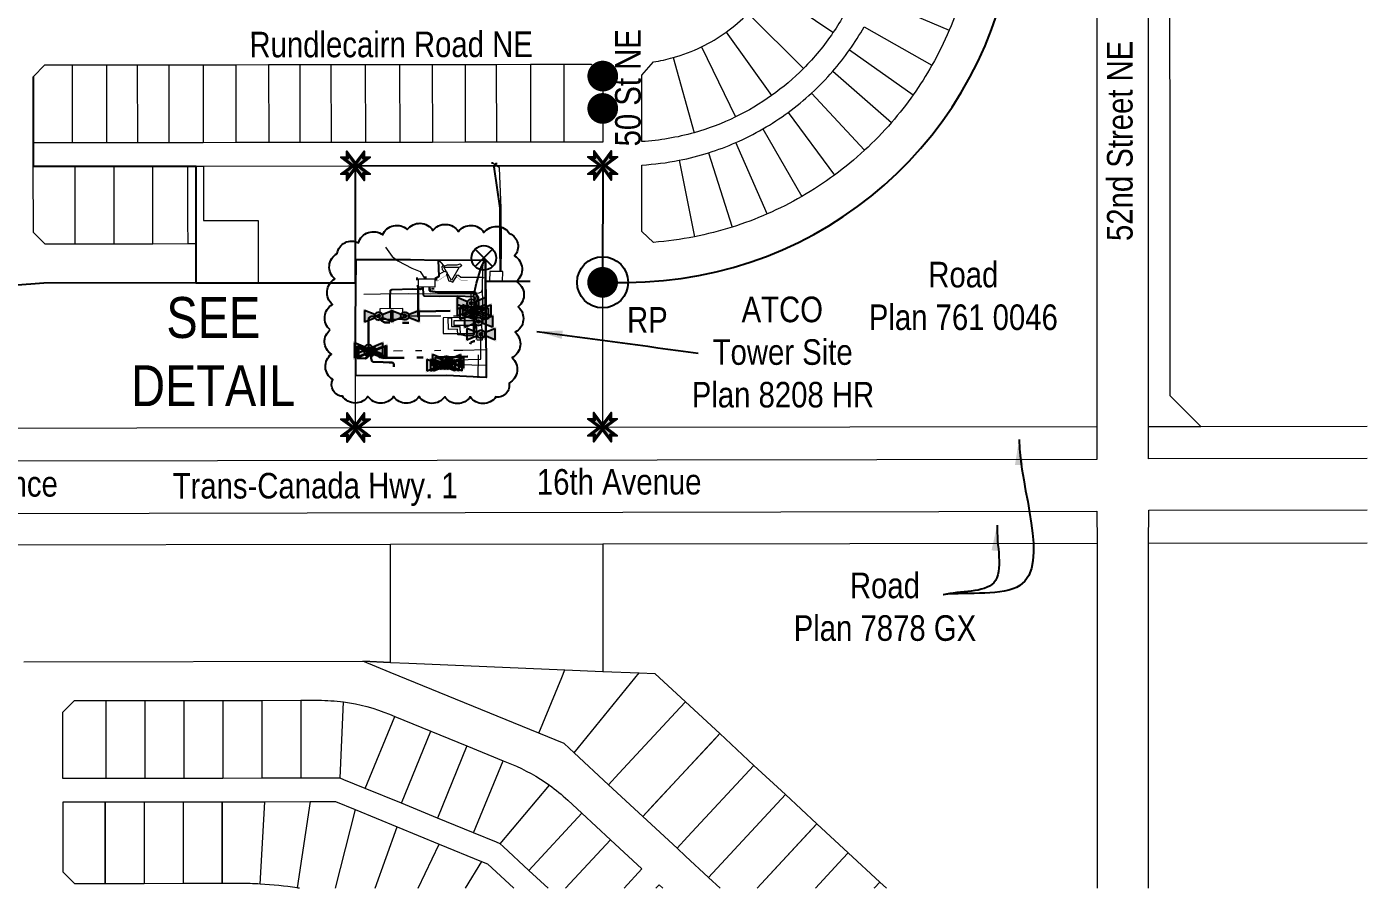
# Model space of a CAD drawing. Extents: x 1799 to 6004, y 5657000 to 5659938.
# Drawn here: x 2486 to 3010, y 5658812 to 5659149 of the extents above; entities that cross this region are included whole.
import ezdxf
from ezdxf.enums import TextEntityAlignment as Align

# ---------------------------------------------------------------- set-up
doc = ezdxf.new("R2010")
doc.units = 0
doc.header["$LTSCALE"] = 5
for name, pattern in [('CENTERLINEX3', [5, 2.5, -1, 0.5, -1]), ('CENTERLINEX33', [6.5, 2.5, -1, 0.5, -1, 0.5, -1]), ('foc-TOPO', [1, 0.2, -0.8])]:
    doc.linetypes.add(name, pattern=pattern)
for name, color, linetype in [('35', 37, 'Continuous'), ('AS-CABLE', 224, 'foc-CABLE'), ('AS-FENCE-DASH', 48, 'foc-FENCE-DASH'), ('AS-PIPE-AG', 44, 'Continuous'), ('AS-POWER', 104, 'foc-POWER'), ('AS-POWER-BURIED-ATCO PIPELINES', 241, 'foc-POWER_BURIED'), ('AS-POWER-OH-ATCO PIPELINES', 241, 'foc-OHPOWER'), ('AS-SYMBOL', 7, 'Continuous'), ('DETAIL-T', 7, 'Continuous'), ('L-MON', 1, 'Continuous'), ('L-ROAD-T', 7, 'Continuous'), ('L-SEC', 7, 'Continuous'), ('L-TITLEDB', 4, 'Continuous'), ('L-TITLEDB-T', 4, 'Continuous'), ('P-PROPOSED', 10, 'Continuous'), ('PROPOSED-SCOPE', 240, 'Continuous'), ('T-GENERAL', 48, 'foc-TOPO')]:
    doc.layers.add(name, color=color, linetype=linetype)
for name, color, linetype, lineweight in [('AS-CABLE-ATCO PIPELINES', 241, 'foc-CABLE', 9), ('AS-GENERAL', 48, 'Continuous', 18), ('C-RW-T', 13, 'Continuous', 9), ('EXISTING PIPE (EXIST OR HP)', 240, 'CENTERLINEX33', 20)]:
    doc.layers.add(name, color=color, linetype=linetype, lineweight=lineweight)
doc.layers.add('AS-TELUS-ATCO PIPELINES', color=7, linetype='foc-TEL', lineweight=9, true_color=0xff9c38)
doc.layers.add('EXISTING PIPE IP', color=7, linetype='CENTERLINEX3', lineweight=30, true_color=0x3800e0)
doc.styles.add('80', font='ARIALN.TTF', dxfattribs={"height": 10})
doc.styles.add('80CG', font='ARIALN.TTF', dxfattribs={"height": 10})
doc.styles.add('80L', font='ARIALN.TTF', dxfattribs={"height": 10})
doc.styles.add('DESCRIPTION', font='ARIALN.TTF', dxfattribs={"height": 2.5})
doc.styles.add('foc-LtypeFont', font='ARIALN.TTF', dxfattribs={"height": 7.35})
doc.linetypes.add('foc-CABLE', pattern='A,2,-1,["C",foc-LtypeFont,S=0.2,R=0,X=-0.625,Y=-0.75],-1.24,8', length=12.24)
doc.linetypes.add('foc-FENCE-DASH', pattern='A,0.5,-0.5,1,-0.5,1,-0.5,1,-0.5,1,-0.5,["X",foc-LtypeFont,S=0.2,R=0,X=-0.625,Y=-0.75],-0.5', length=7.5)
doc.linetypes.add('foc-OHPOWER', pattern='A,10,-1,["O/P",foc-LtypeFont,S=0.2,R=0,X=-0.5,Y=-0.75],-3.25', length=14.25)
doc.linetypes.add('foc-POWER', pattern='A,6,-1,["P",foc-LtypeFont,S=0.2,R=0,X=-0.625,Y=-0.75],-1.24,4', length=12.24)
doc.linetypes.add('foc-POWER-NOLINE', pattern='A,0,-4,["P",foc-LtypeFont,S=0.2,R=0,X=-0.625,Y=-0.75],-8.24', length=12.24)
doc.linetypes.add('foc-POWER_BURIED', pattern='A,10,-1,["P",foc-LtypeFont,S=0.2,R=0,X=-0.425,Y=-0.75],-2', length=13)
doc.linetypes.add('foc-TEL', pattern='A,2,-1,["T",foc-LtypeFont,S=0.2,R=0,X=-0.425,Y=-0.75],-1.24,8', length=12.24)
doc.dimstyles.new('Compass 5 000', dxfattribs={"dimscale": 5, "dimtxt": 9, "dimasz": 2, "dimexe": 0.2, "dimexo": 0.0625, "dimgap": 0.5, "dimtad": 0, "dimtih": 1, "dimtoh": 1, "dimzin": 0, "dimdsep": 46, "dimtxsty": '80CG', "dimcen": 0.1, "dimse1": 1, "dimse2": 1, "dimclrd": 256, "dimclrt": 256, "dimaunit": 1, "dimadec": 4, "dimazin": 0, "dimtfac": 0.06, "dimtofl": 0, "dimtmove": 0, "dimatfit": 1, "dimfxl": 0.2, "dimtolj": 1, "dimtzin": 0, "dimlwd": -1, "dimarcsym": 0})

# ---------------------------------------------------------------- blocks, each defined once
blk = doc.blocks.new('fdia')
at = {"color": 255, "const_width": 1}
blk.add_lwpolyline([(-0.5, 0, 1), (0.5, 0, 1)], format="xyb", close=True, dxfattribs=at)
blk = doc.blocks.new('Fdiaa')
blk.add_blockref('fdia', (0, 0))
blk = doc.blocks.new('fdib')
at = {"color": 1, "const_width": 1.6}
blk.add_lwpolyline([(-0.4, 0, 1), (0.4, 0, 1)], format="xyb", close=True, dxfattribs=at)
at = {"color": 1}
blk.add_circle((0, 0), 0.8, dxfattribs=at)
blk = doc.blocks.new('Fdibb')
blk.add_blockref('fdib', (0, 0))
blk = doc.blocks.new('fdicc')
for name in ['Fdibb', 'Fdiaa']:
    blk.add_blockref(name, (0, 0))
blk = doc.blocks.new('FDI')
blk.add_blockref('fdicc', (0, 0))
blk = doc.blocks.new('VALVE')
h = blk.add_hatch(color=255)
h.dxf.hatch_style = 1
edge = h.paths.add_edge_path()
edge.add_line((-0.33, 0.24), (-1.2, 0.59))
edge.add_line((-1.2, 0.59), (-1.2, -0.59))
edge.add_line((-1.2, -0.59), (-0.33, -0.24))
edge.add_arc((0, 0), 0.411, 215.8775, 324.1225)
edge.add_line((0.33, -0.24), (1.2, -0.59))
edge.add_line((1.2, -0.59), (1.2, 0.59))
edge.add_line((1.2, 0.59), (0.33, 0.24))
edge.add_arc((0, 0), 0.411, 35.8775, 144.1225)
at = {"color": 48}
for p, q in [((-1.1, 0.44), (-1.1, -0.44)), ((-0.29, 0.12), (-1.1, 0.44)), ((0.29, 0.12), (1.1, 0.44)), ((1.1, 0.44), (1.1, -0.44)), ((-1.1, -0.44), (-0.29, -0.12)), ((1.1, -0.44), (0.29, -0.12))]:
    blk.add_line(p, q, dxfattribs=at)
for radius in [0.311, 0.11]:
    blk.add_circle((0, 0), radius, dxfattribs=at)
blk = doc.blocks.new('SP2')
at = {"layer": 'AS-POWER'}
for p, q in [((0.68, -0.68), (-0.68, 0.68)), ((-0.68, -0.68), (0.68, 0.68))]:
    blk.add_line(p, q, dxfattribs=at)
blk.add_circle((0, 0), 0.96, dxfattribs=at)
blk = doc.blocks.new('TEMP')
h = blk.add_hatch(color=255)
h.dxf.hatch_style = 1
h.paths.add_polyline_path([(0, 0.25), (-0.67, 1.15), (-0.67, 0.67), (-1.15, 0.67), (-0.25, 0), (-1.15, -0.67), (-0.67, -0.67), (-0.67, -1.15), (0, -0.25), (0.67, -1.15), (0.67, -0.67), (1.15, -0.67), (0.25, 0), (1.15, 0.67), (0.67, 0.67), (0.67, 1.15)])
h.paths.add_polyline_path([(0.57, 0.85), (0.57, 0.57), (0.85, 0.57), (0.08, 0), (0.85, -0.57), (0.57, -0.57), (0.57, -0.85), (0, -0.08), (-0.57, -0.85), (-0.57, -0.57), (-0.85, -0.57), (-0.08, 0), (-0.85, 0.57), (-0.57, 0.57), (-0.57, 0.85), (0, 0.08)], flags=16)
h = blk.add_hatch(color=1)
h.dxf.hatch_style = 1
h.paths.add_polyline_path([(0, 0.08), (-0.57, 0.85), (-0.57, 0.57), (-0.85, 0.57), (-0.08, 0), (-0.85, -0.57), (-0.57, -0.57), (-0.57, -0.85), (0, -0.08), (0.57, -0.85), (0.57, -0.57), (0.85, -0.57), (0.08, 0), (0.85, 0.57), (0.57, 0.57), (0.57, 0.85)])
at = {"color": 1}
for p, q in [((-0.08, 0), (0.08, 0)), ((0, 0.08), (0, -0.08))]:
    blk.add_line(p, q, dxfattribs=at)
at = {"color": 255, "flags": 128}
blk.add_lwpolyline([(-0.25, 0), (-1.15, 0.67), (-0.67, 0.67), (-0.67, 1.15), (0, 0.25), (0.67, 1.15), (0.67, 0.67), (1.15, 0.67), (0.25, 0), (1.15, -0.67), (0.67, -0.67), (0.67, -1.15), (0, -0.25), (-0.67, -1.15), (-0.67, -0.67), (-1.15, -0.67)], close=True, dxfattribs=at)
at = {"color": 1, "flags": 128}
blk.add_lwpolyline([(-0.08, 0), (-0.85, 0.57), (-0.57, 0.57), (-0.57, 0.85), (0, 0.08), (0.57, 0.85), (0.57, 0.57), (0.85, 0.57), (0.08, 0), (0.85, -0.57), (0.57, -0.57), (0.57, -0.85), (0, -0.08), (-0.57, -0.85), (-0.57, -0.57), (-0.85, -0.57)], close=True, dxfattribs=at)
blk = doc.blocks.new('*U457')
at = {"layer": '35', "color": 3}
blk.add_circle((0, 0), 10, dxfattribs=at)
at = {"layer": '35', "color": 3, "style": '80'}
blk.add_attdef('RP_001', (9.56, -19.67), '', height=10, dxfattribs=at)

msp = doc.modelspace()

# ---------------------------------------------------------------- linework, layer by layer
at = {"layer": 'AS-CABLE', "linetype": 'ByBlock', "flags": 128}
for points, const_width in [([(2665.53, 5659058.05), (2665.53, 5659057.65)], 0.1), ([(2646.51, 5659049.01), (2651.02, 5659051.84)], 0.1), ([(2653.59, 5659051.54), (2656.11, 5659049.54), (2665.54, 5659049.51)], 0.1), ([(2628.44, 5659038.53), (2628.44, 5659038.93)], 0.4), ([(2662.95, 5659037.81), (2662.95, 5659038.21)], 0.4), ([(2653.3, 5659033.8), (2653.3, 5659031.67), (2655.82, 5659031.67), (2655.94, 5659028.32)], 0.1), ([(2661.91, 5659026.85), (2661.92, 5659026.19), (2665.83, 5659026.2)], 0.1)]:
    msp.add_lwpolyline(points, dxfattribs=dict(at, const_width=const_width))
at = {"layer": 'AS-CABLE-ATCO PIPELINES', "flags": 128}
for points in [[(2618.12, 5659044.14), (2624.73, 5659044.24), (2635.45, 5659044.31), (2644.35, 5659044.29), (2654.43, 5659044.39), (2660.77, 5659044.4), (2663.19, 5659044.67), (2664.2, 5659045.05), (2664.51, 5659046.03), (2664.64, 5659054.45), (2665.06, 5659058.28)], [(2647.42, 5659057.36), (2649.11, 5659055.49), (2648.68, 5659054.82), (2648.73, 5659053.81), (2649.52, 5659053.02)], [(2649.11, 5659055.49), (2649.47, 5659055.12), (2650.82, 5659055.57), (2654.57, 5659055.6), (2655.84, 5659056.01), (2656.46, 5659055.38), (2655.72, 5659054.7)], [(2652.09, 5659049.17), (2651.44, 5659049.03), (2650.65, 5659051.79), (2650.87, 5659052.61), (2649.52, 5659053.02), (2647.68, 5659051.9)], [(2652.09, 5659049.17), (2652.88, 5659048.77), (2654.71, 5659051.61), (2655.18, 5659051.6), (2656.08, 5659050.73), (2664.5, 5659050.76), (2665.04, 5659050.46)], [(2664.64, 5659034.26), (2664.61, 5659040.97), (2664.51, 5659046.03)]]:
    msp.add_lwpolyline(points, dxfattribs=at)
at = {"layer": 'AS-FENCE-DASH', "flags": 128}
for points in [[(2636.38, 5659057.61), (2647.26, 5659057.45), (2665.65, 5659057.47), (2665.91, 5659011.52), (2650.58, 5659012.24), (2614.99, 5659012.2), (2614.92, 5659033.25), (2615.1, 5659057.66), (2631.87, 5659057.7)], [(2631.87, 5659057.7), (2636.38, 5659057.63)], [(2647.26, 5659057.45), (2647.42, 5659051), (2645.89, 5659050.05)], [(2683.18, 5659049), (2665.69, 5659049.07)]]:
    msp.add_lwpolyline(points, dxfattribs=at)
at = {"layer": 'AS-GENERAL', "const_width": 0.5, "flags": 128}
msp.add_lwpolyline([(2631.87, 5659057.7), (2636.38, 5659057.61)], dxfattribs=at)
at = {"layer": 'AS-GENERAL', "flags": 128}
for points in [[(2639.55, 5659046.93), (2639.52, 5659050.04), (2645.89, 5659050.05), (2645.9, 5659046.9)], [(2649.44, 5659054.63), (2655.39, 5659054.63), (2652.38, 5659049.45)], [(2667.44, 5659052.99), (2667.31, 5659049.17), (2672.41, 5659049.1), (2672.44, 5659052.92)], [(2624.38, 5659038.41), (2624.3, 5659034.29), (2633.52, 5659034.38), (2633.42, 5659038.46)], [(2649.17, 5659034.84), (2649.22, 5659028.69), (2661.06, 5659028.75), (2661.05, 5659034.95)], [(2655.84, 5659028.24), (2654.89, 5659028.21), (2654.77, 5659030.47), (2651.26, 5659030.34), (2651.13, 5659034.84), (2652.36, 5659034.87), (2652.46, 5659031.49), (2655.72, 5659031.5)], [(2653.44, 5659033.8), (2660.83, 5659033.81), (2660.89, 5659031.83), (2653.43, 5659031.89)]]:
    msp.add_lwpolyline(points, close=True, dxfattribs=at)
at = {"layer": 'AS-GENERAL'}
msp.add_circle((2662.39, 5659027.48), 0.481, dxfattribs=at)
at = {"layer": 'AS-PIPE-AG', "flags": 128}
for points in [[(2619.99, 5659024.69), (2619.94, 5659020.19)], [(2619.96, 5659021.88), (2622.62, 5659021.84)], [(2620.89, 5659021.88), (2620.9, 5659020.35)], [(2651.61, 5659016.4), (2651.58, 5659018.34)], [(2651.61, 5659016.4), (2651.58, 5659018.34)]]:
    msp.add_lwpolyline(points, dxfattribs=at)
at = {"layer": 'AS-POWER-BURIED-ATCO PIPELINES', "flags": 128}
for points in [[(2671.53, 5659053.36), (2671.49, 5659062.47), (2671.46, 5659077.72), (2669.06, 5659093.96), (2669.93, 5659095.18)], [(2661, 5659043), (2662.2, 5659048.41), (2664.01, 5659054.48), (2665.53, 5659057.85)], [(2628.44, 5659038.73), (2628.41, 5659042.4), (2628.6, 5659045.69), (2629.08, 5659045.95), (2637.3, 5659046.17), (2640.36, 5659046), (2641, 5659046.29), (2641.1, 5659046.83)], [(2641.2, 5659046.86), (2641.36, 5659043.97), (2641.79, 5659043.43), (2647.67, 5659043.34), (2654.94, 5659043.44), (2660.71, 5659043.25), (2661.27, 5659042.75), (2661.4, 5659036.04), (2661.5, 5659031.06), (2661.17, 5659028.33), (2660.82, 5659027.98), (2658.1, 5659027.86), (2655.94, 5659028.32)], [(2643.65, 5659046.89), (2643.74, 5659045.84), (2644.06, 5659045.29), (2646.94, 5659044.86), (2654.48, 5659044.91), (2661.34, 5659045), (2662.67, 5659043.07), (2662.82, 5659039.52), (2662.95, 5659038.01)], [(2643.86, 5659046.85), (2643.89, 5659045.81), (2644.18, 5659045.35), (2646.95, 5659045), (2654.6, 5659045.06), (2661.37, 5659045.18), (2662.85, 5659043.12), (2663.02, 5659039.57)]]:
    msp.add_lwpolyline(points, dxfattribs=at)
at = {"layer": 'AS-POWER-BURIED-ATCO PIPELINES', "const_width": 0.8, "flags": 128}
msp.add_lwpolyline([(2669.93, 5659094.78), (2669.93, 5659095.58)], dxfattribs=at)
at = {"layer": 'AS-POWER-BURIED-ATCO PIPELINES', "linetype": 'foc-POWER-NOLINE', "flags": 128}
for points in [[(2636.38, 5659057.61), (2647.26, 5659057.45), (2665.65, 5659057.47)], [(2665.83, 5659026.2), (2665.69, 5659049.07), (2665.65, 5659057.47)]]:
    msp.add_lwpolyline(points, dxfattribs=at)
at = {"layer": 'AS-TELUS-ATCO PIPELINES', "flags": 128}
for points, const_width in [([(2668.34, 5659095.03), (2668.34, 5659095.83)], 0.8), ([(2668.34, 5659095.23), (2668.34, 5659095.63)], 0.4)]:
    msp.add_lwpolyline(points, dxfattribs=dict(at, const_width=const_width))
for points in [[(2671.8, 5659053.07), (2671.92, 5659062.53), (2671.78, 5659077.74), (2671.17, 5659093.52), (2668.34, 5659095.43)], [(2626.65, 5659062.48), (2629.21, 5659058.89), (2631.5, 5659057.08), (2636.86, 5659054.28), (2640.2, 5659053.01), (2642.17, 5659050.02)]]:
    msp.add_lwpolyline(points, dxfattribs=at)
at = {"layer": 'EXISTING PIPE (EXIST OR HP)', "linetype": 'ByBlock', "flags": 128}
for points in [[(2662.38, 5659033.42), (2662.12, 5659044.82), (2659.98, 5659044.74), (2660.18, 5659035.58), (2661.04, 5659035.61)], [(2635.71, 5659035.61), (2633.49, 5659035.55)], [(2660.18, 5659036.46), (2662.31, 5659036.53)], [(2649.16, 5659018.26), (2663.94, 5659018.74), (2663.91, 5659029.08), (2664.4, 5659029.1), (2664.44, 5659026.15), (2662.4, 5659026.12), (2662.38, 5659026.95)], [(2662.33, 5659028.11), (2662.35, 5659032.18), (2660.85, 5659032.18)], [(2663.92, 5659028.01), (2664.42, 5659028.02), (2664.32, 5659033.48), (2662.38, 5659033.42), (2660.91, 5659033.41)], [(2651.61, 5659016.4), (2651.58, 5659018.34)], [(2654.99, 5659016.51), (2651.61, 5659016.4), (2646.34, 5659016.25)]]:
    msp.add_lwpolyline(points, dxfattribs=at)
at = {"layer": 'EXISTING PIPE (EXIST OR HP)', "flags": 128}
for points in [[(2635.71, 5659035.61), (2646.68, 5659035.59), (2654.73, 5659035.58), (2659.54, 5659035.51), (2661.04, 5659035.61)], [(2665.81, 5659022.29), (2656.86, 5659022.07), (2641.16, 5659021.98), (2629.69, 5659021.85)], [(2662.86, 5659020.39), (2662.67, 5659011.39)], [(2665.75, 5659016.16), (2654.99, 5659016.51)]]:
    msp.add_lwpolyline(points, dxfattribs=at)
at = {"layer": 'EXISTING PIPE (EXIST OR HP)', "linetype": 'Continuous', "const_width": 0.3, "flags": 128}
for points in [[(2649.15, 5659018.63), (2649.18, 5659017.88)], [(2646.33, 5659016.63), (2646.36, 5659015.87)]]:
    msp.add_lwpolyline(points, dxfattribs=at)
at = {"layer": 'EXISTING PIPE IP', "flags": 128}
for points in [[(2639.21, 5659047.66), (2639.37, 5659046.09), (2639.38, 5659039.87), (2639.32, 5659034.4), (2638.75, 5659033.45), (2637.93, 5659032.98), (2633.57, 5659032.92), (2626.32, 5659033.07), (2625.16, 5659033.68), (2624.33, 5659034.73)], [(2622, 5659035.49), (2620.91, 5659035.31), (2620.16, 5659034.8), (2619.98, 5659033.7), (2619.97, 5659028.75), (2619.99, 5659024.69)], [(2639.36, 5659037.35), (2646.26, 5659037.41), (2654.25, 5659037.63), (2659.65, 5659037.71), (2659.96, 5659036.26), (2660.08, 5659035)], [(2622.62, 5659021.84), (2623.46, 5659020.54), (2624.26, 5659019.49), (2625.75, 5659019.22), (2634.31, 5659019.23), (2644.34, 5659019.41), (2652.68, 5659019.53), (2658.73, 5659019.67), (2659.31, 5659020.21), (2659.46, 5659021.22), (2659.48, 5659024.1), (2660.01, 5659025.19), (2661.2, 5659025.78), (2665.7, 5659025.75)], [(2619.94, 5659020.19), (2619.73, 5659019.55), (2618.61, 5659018.93), (2615.56, 5659019.05)], [(2620.9, 5659020.35), (2621.16, 5659018.13), (2621.64, 5659017.7), (2625.74, 5659017.5), (2628.01, 5659017.43), (2629.4, 5659017.39), (2629.85, 5659016.89), (2630, 5659012.35)]]:
    msp.add_lwpolyline(points, dxfattribs=at)
at = {"layer": 'EXISTING PIPE IP', "linetype": 'ByBlock', "flags": 128}
for points in [[(2622, 5659035.49), (2624.29, 5659035.5)], [(2623.9, 5659035.5), (2623.9, 5659035.2), (2624.33, 5659035.19), (2624.33, 5659034.73)]]:
    msp.add_lwpolyline(points, dxfattribs=at)
at = {"layer": 'L-SEC', "lineweight": 0}
for p, q in [((2904.7, 5658979.43), (2045.91, 5658978.26)), ((2904.72, 5658979.43), (2904.7, 5658979.43)), ((3010.34, 5658979.86), (2924.92, 5658979.75)), ((2924.93, 5658959.64), (3010.34, 5658959.73)), ((2924.93, 5658959.28), (2924.93, 5658959.64))]:
    msp.add_line(p, q, dxfattribs=at)
for points in [[(2904.56, 5659537.26), (2904.6, 5659372.17), (2904.72, 5658992.3), (2904.72, 5658979.43)], [(2924.92, 5658979.75), (2924.91, 5658992.31), (2924.68, 5659537.26)], [(2045.91, 5658957.49), (2101.91, 5658957.57), (2904.71, 5658959.24)], [(2904.71, 5658959.24), (2904.76, 5658946.64), (2904.78, 5658868.89), (2904.8, 5658811.83)], [(2924.88, 5658811.83), (2924.87, 5658946.67), (2924.93, 5658959.28)]]:
    msp.add_lwpolyline(points, dxfattribs=at)
at = {"layer": 'L-TITLEDB', "lineweight": 0}
for p, q in [((2801.53, 5659146.36), (2776.31, 5659163.5)), ((2818.94, 5659159.27), (2846.97, 5659147.32)), ((2768.38, 5659153.87), (2789.99, 5659132.36)), ((2759.79, 5659146.57), (2777.51, 5659121.75)), ((2813.7, 5659148.65), (2840.23, 5659133.67)), ((2750.11, 5659140.81), (2763.43, 5659113.39)), ((2808, 5659139.65), (2832.91, 5659122.08)), ((2488.91, 5659129.15), (2493.46, 5659133.73)), ((2493.46, 5659133.73), (2504.13, 5659133.74)), ((2504.13, 5659133.74), (2517.54, 5659133.76)), ((2504.13, 5659133.74), (2504.18, 5659103.27)), ((2517.54, 5659133.76), (2529.73, 5659133.78)), ((2517.54, 5659133.76), (2517.59, 5659103.29)), ((2529.73, 5659133.78), (2541.92, 5659133.79)), ((2529.78, 5659103.31), (2529.73, 5659133.78)), ((2541.92, 5659133.79), (2555.33, 5659133.81)), ((2541.92, 5659133.79), (2541.97, 5659103.32)), ((2555.33, 5659133.81), (2568.13, 5659133.83)), ((2555.33, 5659133.81), (2555.38, 5659103.34)), ((2568.13, 5659133.83), (2580.93, 5659133.85)), ((2568.13, 5659133.83), (2568.18, 5659103.36)), ((2580.93, 5659133.85), (2593.12, 5659133.86)), ((2580.93, 5659133.85), (2580.97, 5659103.38)), ((2593.12, 5659133.86), (2605.31, 5659133.88)), ((2593.12, 5659133.86), (2593.16, 5659103.39)), ((2605.31, 5659133.88), (2618.72, 5659133.9)), ((2605.31, 5659133.88), (2605.35, 5659103.41)), ((2618.72, 5659133.9), (2632.12, 5659133.92)), ((2618.72, 5659133.9), (2618.76, 5659103.43)), ((2632.12, 5659133.92), (2644.92, 5659133.93)), ((2632.12, 5659133.92), (2632.17, 5659103.45)), ((2644.92, 5659133.93), (2657.72, 5659133.95)), ((2644.92, 5659133.93), (2644.97, 5659103.47)), ((2657.72, 5659133.95), (2669.91, 5659133.97)), ((2657.72, 5659133.95), (2657.77, 5659103.48)), ((2669.91, 5659133.97), (2683.32, 5659133.99)), ((2669.91, 5659133.97), (2669.96, 5659103.5)), ((2683.32, 5659133.99), (2696.29, 5659134)), ((2683.32, 5659133.99), (2683.36, 5659103.52)), ((2696.29, 5659134), (2707.02, 5659134.02)), ((2696.29, 5659134), (2696.33, 5659103.54)), ((2707.02, 5659134.02), (2711.59, 5659129.46)), ((2726.82, 5659129.76), (2731.36, 5659134.91)), ((2739.02, 5659136.59), (2747.29, 5659107.25)), ((2488.94, 5659103.25), (2488.91, 5659129.15)), ((2711.59, 5659129.46), (2711.57, 5659103.56)), ((2726.81, 5659103.77), (2726.82, 5659129.76)), ((2801.43, 5659131.25), (2824.46, 5659111.29)), ((2793.18, 5659122.75), (2813.86, 5659100.35)), ((2784.05, 5659115.2), (2802.12, 5659090.66)), ((2774.14, 5659108.73), (2789.37, 5659082.32)), ((2504.18, 5659103.27), (2488.94, 5659103.25)), ((2517.59, 5659103.29), (2504.18, 5659103.27)), ((2529.78, 5659103.31), (2517.59, 5659103.29)), ((2541.97, 5659103.32), (2529.78, 5659103.31)), ((2555.38, 5659103.34), (2541.97, 5659103.32)), ((2568.18, 5659103.36), (2555.38, 5659103.34)), ((2580.97, 5659103.38), (2568.18, 5659103.36)), ((2593.16, 5659103.39), (2580.97, 5659103.38)), ((2605.35, 5659103.41), (2593.16, 5659103.39)), ((2618.76, 5659103.43), (2605.35, 5659103.41)), ((2632.17, 5659103.45), (2618.76, 5659103.43)), ((2644.97, 5659103.47), (2632.17, 5659103.45)), ((2657.77, 5659103.48), (2644.97, 5659103.47)), ((2669.96, 5659103.5), (2657.77, 5659103.48)), ((2683.36, 5659103.52), (2669.96, 5659103.5)), ((2696.33, 5659103.54), (2683.36, 5659103.52)), ((2711.57, 5659103.56), (2696.33, 5659103.54)), ((2775.78, 5659075.46), (2763.56, 5659103.38)), ((2752.92, 5659099.39), (2762.09, 5659070.32)), ((2488.95, 5659094.11), (2505.2, 5659094.13)), ((2488.99, 5659068.22), (2488.95, 5659094.11)), ((2505.2, 5659094.13), (2520.44, 5659094.15)), ((2505.2, 5659094.13), (2505.24, 5659063.67)), ((2520.44, 5659094.15), (2535.67, 5659094.17)), ((2520.44, 5659094.15), (2520.48, 5659063.69)), ((2535.72, 5659063.72), (2535.67, 5659094.17)), ((2552.48, 5659063.74), (2552.43, 5659094.2)), ((2726.79, 5659068.67), (2726.8, 5659094.61)), ((2741.44, 5659096.46), (2747.34, 5659066.55)), ((2493.57, 5659063.66), (2488.99, 5659068.22)), ((2731.35, 5659064.37), (2726.79, 5659068.67)), ((2505.24, 5659063.67), (2493.57, 5659063.66)), ((2520.48, 5659063.69), (2505.24, 5659063.67)), ((2535.72, 5659063.72), (2520.48, 5659063.69)), ((2552.5, 5659048.5), (2552.48, 5659063.74)), ((2614.86, 5659007.17), (2614.88, 5659048.59)), ((2614.85, 5658991.93), (2614.83, 5659007.17)), ((2711.51, 5658992.04), (2614.92, 5658991.93)), ((3010.34, 5658946.79), (2924.87, 5658946.67))]:
    msp.add_line(p, q, dxfattribs=at)
at = {"layer": 'L-TITLEDB', "linetype": 'Continuous', "lineweight": 0}
for p, q in [((2628.51, 5658900.14), (2628.55, 5658946.17)), ((2711.6, 5658946.38), (2711.61, 5658896.62)), ((2485.28, 5658900.39), (2617.78, 5658900.6)), ((2617.78, 5658900.6), (2628.51, 5658900.14)), ((2628.51, 5658900.14), (2617.78, 5658900.6)), ((2696.71, 5658897.25), (2711.61, 5658896.62)), ((2700.36, 5658864.73), (2725.75, 5658896.02)), ((2711.61, 5658896.62), (2725.75, 5658896.02)), ((2725.75, 5658896.02), (2731.89, 5658895.76)), ((2731.89, 5658895.76), (2743.83, 5658884.7)), ((2500.54, 5658880.61), (2505.1, 5658885.18)), ((2505.1, 5658885.18), (2517.29, 5658885.2)), ((2517.29, 5658885.2), (2532.53, 5658885.22)), ((2517.29, 5658885.2), (2517.32, 5658854.72)), ((2532.53, 5658885.22), (2547.76, 5658885.24)), ((2532.53, 5658885.22), (2532.56, 5658854.74)), ((2547.76, 5658885.24), (2563, 5658885.26)), ((2547.76, 5658885.24), (2547.8, 5658854.76)), ((2563, 5658885.26), (2578.24, 5658885.28)), ((2563, 5658885.26), (2563.04, 5658854.78)), ((2578.24, 5658885.28), (2593.48, 5658885.3)), ((2578.24, 5658885.28), (2578.28, 5658854.8)), ((2593.48, 5658885.3), (2600.38, 5658885.31)), ((2593.48, 5658885.3), (2593.52, 5658854.82)), ((2608.84, 5658854.84), (2610.23, 5658884.65)), ((2743.83, 5658884.7), (2757.24, 5658872.26)), ((2500.56, 5658854.69), (2500.54, 5658880.61)), ((2618.71, 5658850.8), (2630.27, 5658879)), ((2628.2, 5658879.85), (2630.27, 5658879)), ((2630.27, 5658879), (2644.37, 5658873.22)), ((2632.81, 5658845.02), (2644.37, 5658873.22)), ((2644.37, 5658873.22), (2658.47, 5658867.45)), ((2696.45, 5658868.36), (2686.53, 5658872.42)), ((2727.17, 5658839.86), (2757.24, 5658872.26)), ((2757.24, 5658872.26), (2770.65, 5658859.83)), ((2658.47, 5658867.45), (2646.91, 5658839.24)), ((2658.47, 5658867.45), (2672.57, 5658861.67)), ((2700.36, 5658864.73), (2696.45, 5658868.36)), ((2661.01, 5658833.46), (2672.57, 5658861.67)), ((2672.57, 5658861.67), (2675.83, 5658860.33)), ((2713.77, 5658852.3), (2700.36, 5658864.73)), ((2770.65, 5658859.83), (2782.93, 5658848.44)), ((2517.32, 5658854.72), (2500.56, 5658854.69)), ((2532.56, 5658854.74), (2517.32, 5658854.72)), ((2547.8, 5658854.76), (2532.56, 5658854.74)), ((2563.04, 5658854.78), (2547.8, 5658854.76)), ((2578.28, 5658854.8), (2563.04, 5658854.78)), ((2593.52, 5658854.82), (2578.28, 5658854.8)), ((2632.81, 5658845.02), (2618.71, 5658850.8)), ((2671.43, 5658829.2), (2690.73, 5658852.09)), ((2727.17, 5658839.86), (2713.77, 5658852.3)), ((2500.57, 5658845.55), (2517.03, 5658845.57)), ((2517.03, 5658845.57), (2532.27, 5658845.59)), ((2517.03, 5658845.57), (2517.07, 5658813.57)), ((2532.27, 5658845.59), (2547.51, 5658845.61)), ((2547.51, 5658845.61), (2562.75, 5658845.63)), ((2562.75, 5658845.63), (2579.39, 5658845.66)), ((2562.79, 5658813.64), (2562.75, 5658845.63)), ((2577.69, 5658813.45), (2579.39, 5658845.66)), ((2579.39, 5658845.66), (2597.19, 5658845.68)), ((2597.19, 5658845.68), (2592.06, 5658811.97)), ((2597.19, 5658845.68), (2607.04, 5658845.7)), ((2607.04, 5658845.7), (2614.74, 5658842.54)), ((2697.83, 5658846.29), (2703.4, 5658841.12)), ((2752.87, 5658816.03), (2782.93, 5658848.44)), ((2782.93, 5658848.44), (2795.22, 5658837.04)), ((2614.74, 5658842.54), (2606.92, 5658811.83)), ((2614.74, 5658842.54), (2631.24, 5658835.78)), ((2646.91, 5658839.24), (2632.81, 5658845.02)), ((2703.4, 5658841.12), (2682.68, 5658818.77)), ((2703.4, 5658841.12), (2714.57, 5658830.76)), ((2622.56, 5658811.83), (2631.24, 5658835.78)), ((2631.24, 5658835.78), (2647.61, 5658829.08)), ((2661.01, 5658833.46), (2646.91, 5658839.24)), ((2740.58, 5658827.42), (2727.17, 5658839.86)), ((2795.22, 5658837.04), (2771.83, 5658811.83)), ((2795.22, 5658837.04), (2807.51, 5658825.65)), ((2714.57, 5658830.76), (2697.02, 5658811.83)), ((2714.57, 5658830.76), (2726.86, 5658819.37)), ((2639.36, 5658811.83), (2647.61, 5658829.08)), ((2647.61, 5658829.08), (2664.16, 5658822.3)), ((2807.51, 5658825.65), (2819.8, 5658814.25)), ((2664.16, 5658822.3), (2657.82, 5658811.83)), ((2664.16, 5658822.3), (2666.43, 5658821.37)), ((2666.43, 5658821.37), (2676.72, 5658811.83)), ((2726.86, 5658819.37), (2719.87, 5658811.83)), ((2505.17, 5658813.55), (2500.6, 5658818.11)), ((2690.17, 5658811.83), (2682.68, 5658818.77)), ((2757.4, 5658811.83), (2752.87, 5658816.03)), ((2819.8, 5658814.25), (2822.41, 5658811.83)), ((2517.07, 5658813.57), (2505.17, 5658813.55)), ((2532.31, 5658813.59), (2517.07, 5658813.57)), ((2547.55, 5658813.62), (2532.31, 5658813.59)), ((2562.79, 5658813.64), (2547.55, 5658813.62)), ((2569.64, 5658813.65), (2562.79, 5658813.64)), ((2732.34, 5658811.83), (2733.57, 5658813.15)), ((2733.57, 5658813.15), (2735, 5658811.83))]:
    msp.add_line(p, q, dxfattribs=at)
at = {"layer": 'L-TITLEDB', "lineweight": 0}
for points in [[(2932.91, 5659499.09), (2933.13, 5659004.51), (2945.32, 5658992.34)], [(2045.91, 5658991.11), (2101.89, 5658991.19), (2614.92, 5658991.93), (2711.51, 5658992.04), (2904.7, 5658992.3)], [(2924.91, 5658992.31), (2945.32, 5658992.34), (3010.34, 5658992.43)], [(2904.71, 5658946.64), (2711.6, 5658946.38), (2628.55, 5658946.17), (2101.93, 5658945.46), (2045.91, 5658945.39)]]:
    msp.add_lwpolyline(points, dxfattribs=at)
at = {"layer": 'L-TITLEDB', "flags": 128}
msp.add_lwpolyline([(2488.91, 5659129.15), (2488.94, 5659103.25), (2488.95, 5659094.11), (2505.2, 5659094.13), (2520.44, 5659094.15), (2535.67, 5659094.17), (2549.38, 5659094.19), (2552.43, 5659094.2), (2552.48, 5659063.74), (2552.5, 5659048.5), (2576.88, 5659048.53), (2611.87, 5659048.58), (2614.88, 5659048.59), (2614.9, 5659094.32), (2711.51, 5659094.44), (2711.48, 5659048.73), (2721.03, 5659048.72, 0.376762), (2871.96, 5659181.71)], format="xyb", dxfattribs=at)
at = {"layer": 'L-TITLEDB', "lineweight": 0, "flags": 128}
for points in [[(2809.92, 5659161.45, -0.044348), (2801.53, 5659146.36)], [(2851.98, 5659161.06, -0.026662), (2846.97, 5659147.32)], [(2801.53, 5659146.36, -0.046624), (2789.99, 5659132.36)], [(2846.97, 5659147.32, -0.027776), (2840.23, 5659133.67)], [(2840.23, 5659133.67, -0.025), (2832.91, 5659122.08)], [(2789.99, 5659132.36, -0.04207), (2777.51, 5659121.75)], [(2777.51, 5659121.75, -0.042067), (2763.43, 5659113.39)], [(2832.91, 5659122.08, -0.025003), (2824.46, 5659111.29)], [(2763.43, 5659113.39, -0.044344), (2747.29, 5659107.25)], [(2747.29, 5659107.25, -0.053418), (2726.81, 5659103.77)], [(2824.46, 5659111.29, -0.027781), (2813.86, 5659100.35)], [(2813.86, 5659100.35, -0.027785), (2802.12, 5659090.66)], [(2802.12, 5659090.66, -0.027788), (2789.37, 5659082.32)], [(2789.37, 5659082.32, -0.027787), (2775.78, 5659075.46)], [(2775.78, 5659075.46, -0.026678), (2762.09, 5659070.32)], [(2747.34, 5659066.55, -0.02945), (2731.35, 5659064.37)], [(2762.09, 5659070.32, -0.027792), (2747.34, 5659066.55)]]:
    msp.add_lwpolyline(points, format="xyb", dxfattribs=at)
for points in [[(2535.67, 5659094.17), (2549.38, 5659094.19), (2552.43, 5659094.2)], [(2552.43, 5659094.2), (2555.48, 5659094.2), (2611.88, 5659094.28), (2614.9, 5659094.32)], [(2552.48, 5659063.74), (2549.43, 5659063.73), (2535.72, 5659063.72)], [(2614.92, 5659048.59), (2611.87, 5659048.58), (2576.88, 5659048.53), (2552.5, 5659048.5)]]:
    msp.add_lwpolyline(points, dxfattribs=at)
msp.add_lwpolyline([(2555.51, 5659072.88), (2576.84, 5659072.91), (2576.88, 5659048.53), (2552.5, 5659048.5), (2552.48, 5659063.74), (2549.43, 5659063.73), (2549.41, 5659072.88), (2549.38, 5659094.19), (2552.43, 5659094.2), (2555.48, 5659094.2)], close=True, dxfattribs=at)
at = {"layer": 'L-TITLEDB', "flags": 128}
msp.add_lwpolyline([(2552.5, 5659048.5), (2493.07, 5659048.42), (2208.52, 5659026.71)], dxfattribs=at)
at = {"layer": 'L-TITLEDB', "linetype": 'Continuous', "lineweight": 0, "flags": 128}
for points in [[(2686.53, 5658872.42), (2628.5, 5658896.2), (2617.78, 5658900.6)], [(2628.51, 5658900.14), (2635.72, 5658899.84), (2696.71, 5658897.25)], [(2686.53, 5658872.42), (2695.48, 5658894.26), (2696.71, 5658897.25)], [(2743.83, 5658884.7), (2741.75, 5658882.46), (2717.88, 5658856.73), (2713.77, 5658852.3)], [(2757.24, 5658872.26), (2755.16, 5658870.03), (2731.28, 5658844.29), (2727.17, 5658839.86)], [(2770.65, 5658859.83), (2744.69, 5658831.85), (2740.58, 5658827.42)], [(2608.84, 5658854.84), (2607.32, 5658854.84), (2593.52, 5658854.82)], [(2618.71, 5658850.8), (2610.33, 5658854.23), (2608.84, 5658854.84)], [(2500.6, 5658818.11), (2500.57, 5658844.03), (2500.57, 5658845.55)], [(2517.07, 5658813.57), (2517.03, 5658844.05), (2517.03, 5658845.57)], [(2532.27, 5658845.59), (2532.27, 5658844.07), (2532.31, 5658813.59)], [(2547.51, 5658845.61), (2547.51, 5658844.09), (2547.55, 5658813.62)], [(2562.75, 5658845.63), (2562.75, 5658844.11), (2562.79, 5658813.64)], [(2771.83, 5658811.83), (2793.15, 5658834.8), (2795.22, 5658837.04)], [(2671.43, 5658829.2), (2669.96, 5658829.8), (2661.01, 5658833.46)], [(2682.68, 5658818.77), (2672.55, 5658828.16), (2671.43, 5658829.2)], [(2752.87, 5658816.03), (2743.93, 5658824.32), (2740.58, 5658827.42)], [(2807.51, 5658825.65), (2805.43, 5658823.41), (2794.69, 5658811.83)], [(2819.8, 5658814.25), (2817.72, 5658812.02), (2817.54, 5658811.83)]]:
    msp.add_lwpolyline(points, dxfattribs=at)
for points in [[(2600.38, 5658885.31, -0.033756), (2610.23, 5658884.65)], [(2610.23, 5658884.65, -0.063758), (2628.2, 5658879.85)], [(2675.83, 5658860.33, -0.058432), (2690.73, 5658852.09)], [(2690.73, 5658852.09, -0.031394), (2697.83, 5658846.29)]]:
    msp.add_lwpolyline(points, format="xyb", dxfattribs=at)
at = {"layer": 'L-TITLEDB', "lineweight": 0}
for centre, radius, start, end in [((2720.83, 5659201.09), 67.01, 305.5517, 315.1952), ((2720.83, 5659201.08), 67.01, 295.9132, 305.5554), ((2720.8, 5659201.13), 106.7, 324.8102, 330.5376), ((2720.83, 5659201.08), 67, 285.7508, 295.9154), ((2720.8, 5659201.12), 106.69, 319.0881, 324.816), ((2720.82, 5659201.08), 67, 279.0547, 285.7636), ((2720.81, 5659201.13), 106.69, 312.7147, 319.078), ((2720.81, 5659201.12), 106.68, 306.3569, 312.7222), ((2720.83, 5659201.12), 106.67, 299.9829, 306.3474), ((2720.82, 5659201.11), 106.67, 293.622, 299.9883), ((2720.82, 5659201.11), 106.66, 287.5127, 293.6227), ((2720.83, 5659201.1), 106.65, 281.1456, 287.5113), ((2720.83, 5659201.09), 106.65, 273.2134, 281.1463)]:
    msp.add_arc(centre, radius, start, end, dxfattribs=at)
at = {"layer": 'L-TITLEDB', "linetype": 'Continuous', "lineweight": 0}
for centre, radius, start, end in [((2569.87, 5658666.04), 147.61, 86.964, 90.0897), ((2569.85, 5658666.04), 147.61, 81.3432, 86.9539), ((2569.83, 5658666.04), 147.62, 80.9686, 81.3378)]:
    msp.add_arc(centre, radius, start, end, dxfattribs=at)
at = {"layer": 'P-PROPOSED', "lineweight": 0}
msp.add_lwpolyline([(2711.48, 5659048.73), (2711.46, 5659012.17), (2711.45, 5658992.05), (2614.85, 5658991.93), (2614.86, 5659012.05), (2614.87, 5659027.29), (2614.88, 5659048.61), (2614.9, 5659094.32), (2711.51, 5659094.44)], close=True, dxfattribs=at)
at = {"layer": 'PROPOSED-SCOPE', "flags": 128}
msp.add_lwpolyline([(2605.01, 5659030.15, -0.520567), (2605.92, 5659040.1, -0.520567), (2606.82, 5659050.06, -0.520567), (2607.73, 5659060.02, -0.520567), (2616.03, 5659064.14, -0.520567), (2625.5, 5659067.34, -0.520567), (2635.13, 5659069.41, -0.520567), (2645.12, 5659069.01, -0.520567), (2655.11, 5659068.61, -0.520567), (2665.1, 5659068.21, -0.520567), (2675.09, 5659067.81, -0.520567), (2677.02, 5659059.07, -0.520567), (2677.76, 5659049.1, -0.520567), (2678.5, 5659039.13, -0.520567), (2677.32, 5659029.21, -0.520567), (2676.11, 5659019.28, -0.520567), (2674.91, 5659009.36, -0.520567), (2669.76, 5659003.91, -0.520567), (2659.76, 5659003.95, -0.520567), (2649.76, 5659003.99, -0.520567), (2639.77, 5659004.04, -0.520567), (2629.77, 5659004.08, -0.520567), (2619.77, 5659004.12, -0.520567), (2609.77, 5659004.17, -0.520567), (2605.99, 5659010.71, -0.520567), (2605.48, 5659020.7, -0.520567)], format="xyb", close=True, dxfattribs=at)
at = {"layer": 'T-GENERAL', "flags": 128}
msp.add_lwpolyline([(2638.92, 5659050.64), (2638.96, 5659046.33), (2646.5, 5659046.29), (2646.49, 5659050.65)], close=True, dxfattribs=at)

# ---------------------------------------------------------------- block references
at = {"xscale": 0.999733676, "yscale": 0.999733676, "zscale": 0.999733676}
msp.add_blockref('*U457', (2711.48, 5659048.73), dxfattribs=at).add_auto_attribs({'RP_001': 'RP'})
at = {"layer": 'AS-POWER-OH-ATCO PIPELINES', "linetype": 'Continuous', "xscale": 4.998668377999999, "yscale": 4.998668377999999, "zscale": 4.998668377999999}
msp.add_blockref('SP2', (2665.06, 5659058.28), dxfattribs=at)
at = {"layer": 'AS-SYMBOL', "xscale": 4.999999999999998, "yscale": 4.999999999999998, "zscale": 4.999999999999998}
for p in [(2660.11, 5659040.57), (2660.14, 5659037.83), (2661.23, 5659036.51), (2662.27, 5659037.78), (2623.9, 5659035.5), (2634.19, 5659035.57), (2662.98, 5659033.42), (2663.91, 5659028.48), (2619.94, 5659021.38), (2619.97, 5659022.82), (2620.89, 5659021.46), (2621.53, 5659021.85), (2648.28, 5659016.32), (2649.76, 5659016.33), (2650.45, 5659018.28), (2650.94, 5659016.37), (2651.58, 5659017.33)]:
    msp.add_blockref('VALVE', p, dxfattribs=at)
at = {"layer": 'L-MON'}
for name, p, xscale, yscale, zscale in [('FDI', (2711.54, 5659129.38), 4.999999999999998, 4.999999999999998, 4.999999999999998), ('FDI', (2711.53, 5659116.73), 4.999999999999998, 4.999999999999998, 4.999999999999998), ('TEMP', (2614.9, 5659094.32), 4.998668377999999, 4.998668377999999, 4.998668377999999), ('TEMP', (2711.51, 5659094.44), 4.998668377999999, 4.998668377999999, 4.998668377999999), ('FDI', (2711.48, 5659048.73), 4.999999999999998, 4.999999999999998, 4.999999999999998), ('TEMP', (2614.92, 5658991.93), 4.998668377999999, 4.998668377999999, 4.998668377999999), ('TEMP', (2711.45, 5658992.05), 4.998668377999999, 4.998668377999999, 4.998668377999999)]:
    msp.add_blockref(name, p, dxfattribs=dict(at, xscale=xscale, yscale=yscale, zscale=zscale))

# ---------------------------------------------------------------- texts
at = {"layer": 'C-RW-T', "insert": (2744.73, 5659043.14), "char_height": 9.9973, "attachment_point": 1, "style": '80L'}
msp.add_mtext_dynamic_manual_height_columns('\\pi21.077;ATCO\\P\\pi9.7639;Tower Site\\P\\pi1.6078;Plan 8208 HR', width=73.4765, gutter_width=50, heights=[0], dxfattribs=at)
at = {"layer": 'DETAIL-T', "color": 3, "insert": (2559.31, 5659021.65), "char_height": 15.996, "width": 63.6192, "attachment_point": 5, "style": '80CG'}
msp.add_mtext('SEE\\PDETAIL', dxfattribs=at)
at = {"layer": 'EXISTING PIPE IP', "style": 'DESCRIPTION'}
msp.add_text('PIPE_UG2 LP RISER4 PIPE_AG2', height=0.05, rotation=24, dxfattribs=at).set_placement((2622, 5659035.49))
at = {"layer": 'L-ROAD-T', "style": '80L'}
msp.add_text('Government Road Allowance', height=9.9973, rotation=0.0785, dxfattribs=at).set_placement((2424.07, 5658969.85), align=Align.MIDDLE_CENTER)
at = {"layer": 'L-TITLEDB-T', "style": '80L'}
for s, rotation, p in [('Rundlecairn Road NE', 0.0761, (2628.82, 5659141.77)), ('50 St NE', 90, (2721.37, 5659124.81)), ('52nd Street NE', 90.0181, (2913.63, 5659104.05)), ('16th Avenue', 0.0764, (2717.96, 5658970.74)), ('Trans-Canada Hwy. 1', 0.0764, (2599.12, 5658969.24))]:
    msp.add_text(s, height=10, rotation=rotation, dxfattribs=at).set_placement(p, align=Align.MIDDLE_CENTER)
at = {"layer": 'L-TITLEDB-T', "char_height": 10, "width": 73.4492, "attachment_point": 2, "style": '80L'}
for s, insert in [('Road\\PPlan 761 0046', (2852.48, 5659056.76)), ('Road\\PPlan 7878 GX', (2821.84, 5658935.22))]:
    msp.add_mtext(s, dxfattribs=dict(at, insert=insert))

# ---------------------------------------------------------------- leaders
at = {"layer": 'C-RW-T', "path_type": 1}
msp.add_leader([(2685.82, 5659029.57), (2748.85, 5659021.06)], dimstyle='Compass 5 000', override={"dimgap": 0.5, "dimtad": 0}, dxfattribs=at)
at = {"layer": 'L-TITLEDB-T', "path_type": 1}
for points in [[(2874.25, 5658987.3), (2874.53, 5658930.17), (2844.57, 5658926.57)], [(2865.73, 5658953.79), (2864.36, 5658931.27), (2844.57, 5658926.57)]]:
    msp.add_leader(points, dimstyle='Compass 5 000', override={"dimgap": 0.5, "dimtad": 0}, dxfattribs=at)

doc.saveas('drawing.dxf')
